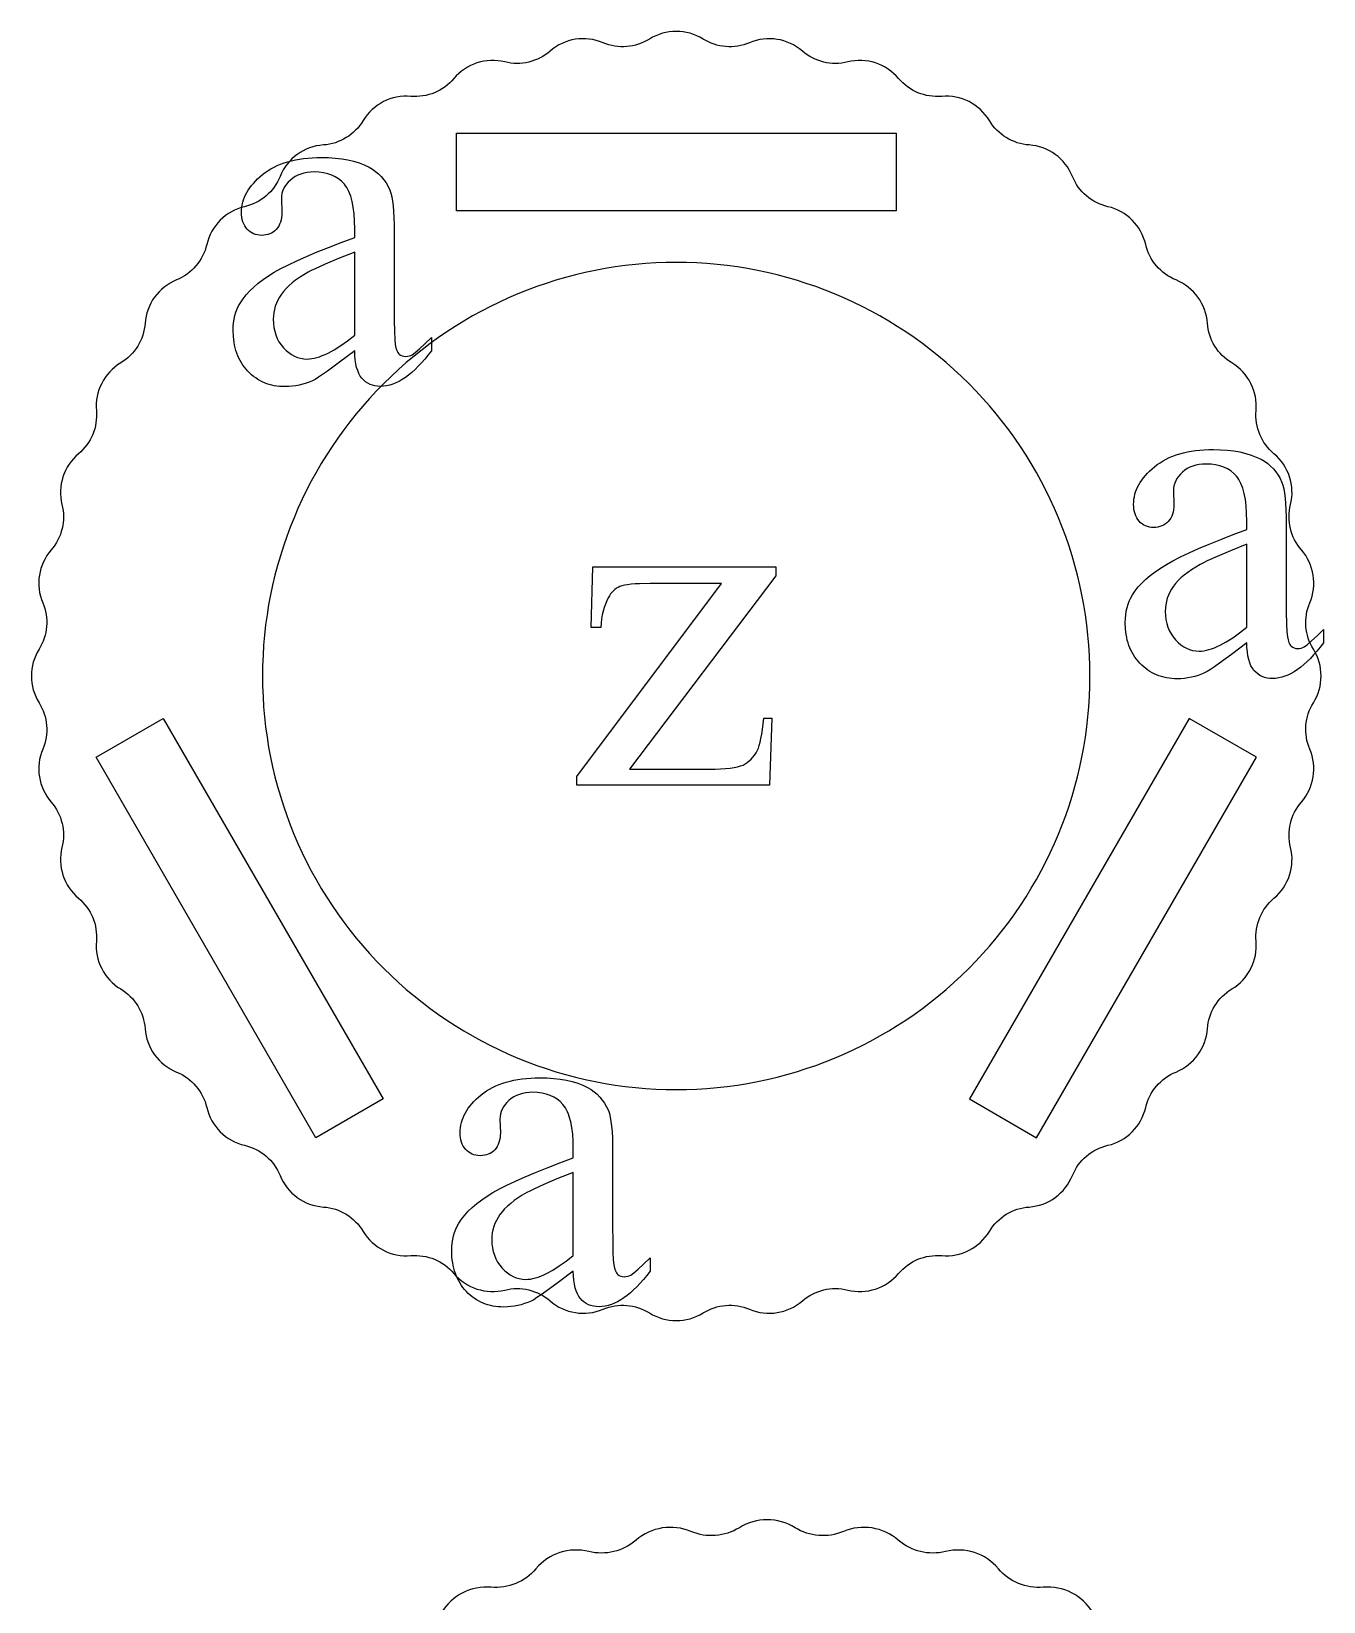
# Model space of a CAD drawing. Extents: x 5 to 599, y -219 to 392.
# Drawn here: x 88.3 to 141.2, y 325.2 to 389.5 of the extents above; entities that cross this region are included whole.
import ezdxf

# ---------------------------------------------------------------- set-up
doc = ezdxf.new("R2010")
doc.units = 0
doc.header["$MEASUREMENT"] = 0
for name, color, linetype in [('EXT', 1, 'CONTINUOUS'), ('INT', 5, 'CONTINUOUS'), ('POCKET_2_4MM', 3, 'CONTINUOUS'), ('TEXT', 18, 'CONTINUOUS')]:
    doc.layers.add(name, color=color, linetype=linetype)

msp = doc.modelspace()

# ---------------------------------------------------------------- linework, layer by layer
at = {"layer": 'EXT'}
msp.add_lwpolyline([(88.796, 360.131, 0.286149), (89.139, 357.967, -0.244114), (89.584, 356.111, 0.286149), (90.261, 354.028, -0.244114), (90.991, 352.265, 0.286149), (91.986, 350.313, -0.244114), (92.983, 348.686, 0.286149), (94.271, 346.913, -0.244114), (95.51, 345.462, 0.286149), (97.059, 343.913, -0.244114), (98.51, 342.674, 0.286149), (100.283, 341.386, -0.244114), (101.91, 340.389, 0.286149), (103.862, 339.394, -0.244114), (105.625, 338.664, 0.286149), (107.709, 337.987, -0.244114), (109.564, 337.541, 0.286149), (111.728, 337.199, -0.244114), (113.63, 337.049, 0.286149), (115.821, 337.049, -0.244114), (117.724, 337.199, 0.286149), (119.887, 337.541, -0.244114), (121.743, 337.987, 0.286149), (123.827, 338.664, -0.244114), (125.59, 339.394, 0.286149), (127.542, 340.389, -0.244114), (129.169, 341.386, 0.286149), (130.941, 342.674, -0.244114), (132.392, 343.913, 0.286149), (133.941, 345.462, -0.244114), (135.181, 346.913, 0.286149), (136.469, 348.686, -0.244114), (137.466, 350.313, 0.286149), (138.46, 352.265, -0.244114), (139.191, 354.028, 0.286149), (139.868, 356.111, -0.244114), (140.313, 357.967, 0.286149), (140.656, 360.131, -0.244114), (140.805, 362.033, 0.286149), (140.805, 364.224, -0.244114), (140.656, 366.126, 0.286149), (140.313, 368.29, -0.244114), (139.868, 370.146, 0.286149), (139.191, 372.229, -0.244114), (138.46, 373.993, 0.286149), (137.466, 375.945, -0.244114), (136.469, 377.572, 0.286149), (135.181, 379.344, -0.244114), (133.941, 380.795, 0.286149), (132.392, 382.344, -0.244114), (130.941, 383.584, 0.286149), (129.169, 384.871, -0.244114), (127.542, 385.868, 0.286149), (125.59, 386.863, -0.244114), (123.827, 387.593, 0.286149), (121.743, 388.27, -0.244114), (119.887, 388.716, 0.286149), (117.724, 389.059, -0.244114), (115.821, 389.208, 0.286149), (113.63, 389.208, -0.244114), (111.728, 389.059, 0.286149), (109.564, 388.716, -0.244114), (107.709, 388.27, 0.286149), (105.625, 387.593, -0.244114), (103.862, 386.863, 0.286149), (101.91, 385.868, -0.244114), (100.283, 384.871, 0.286149), (98.51, 383.584, -0.244114), (97.059, 382.344, 0.286149), (95.51, 380.795, -0.244114), (94.271, 379.344, 0.286149), (92.983, 377.572, -0.244114), (91.986, 375.945, 0.286149), (90.991, 373.993, -0.244114), (90.261, 372.229, 0.286149), (89.584, 370.146, -0.244114), (89.139, 368.29, 0.286149), (88.796, 366.126, -0.244114), (88.646, 364.224, 0.286149), (88.646, 362.033, -0.244114)], format="xyb", close=True, dxfattribs=at)
msp.add_lwpolyline([(131.776, 324.781, 0.286149), (129.746, 325.816, -0.244114), (127.912, 326.575, 0.286149), (125.745, 327.279, -0.244114), (123.815, 327.743, 0.286149), (121.565, 328.099, -0.244114), (119.586, 328.255, 0.286149), (117.308, 328.255, -0.244114), (115.329, 328.099, 0.286149), (113.079, 327.743, -0.244114), (111.149, 327.279, 0.286149), (108.982, 326.575, -0.244114), (107.149, 325.816, 0.286149), (105.119, 324.781, -0.244114)], format="xyb", dxfattribs=at)
at = {"layer": 'INT'}
msp.add_lwpolyline([(114.726, 380.063, 0.414214), (97.791, 363.129, 0.414214), (114.726, 346.194, 0.414214), (131.66, 363.129, 0.414214)], format="xyb", close=True, dxfattribs=at)
at = {"layer": 'POCKET_2_4MM'}
for points in [[(105.729, 382.18), (105.729, 385.355), (123.722, 385.355), (123.722, 382.18)], [(99.975, 344.224), (90.979, 359.807), (93.729, 361.394), (102.725, 345.812)], [(129.476, 344.224), (138.473, 359.807), (135.723, 361.394), (126.726, 345.812)]]:
    msp.add_lwpolyline(points, close=True, dxfattribs=at)
at = {"layer": 'TEXT'}
for points in [[(101.567, 376.449), (100.943, 375.973), (100.448, 375.61), (100.248, 375.47), (100.08, 375.359), (99.944, 375.275), (99.84, 375.22), (99.707, 375.162), (99.572, 375.113), (99.435, 375.071), (99.296, 375.037), (99.155, 375.01), (99.011, 374.991), (98.866, 374.979), (98.718, 374.976), (98.604, 374.978), (98.492, 374.986), (98.382, 374.998), (98.275, 375.015), (98.171, 375.038), (98.069, 375.065), (97.97, 375.097), (97.873, 375.134), (97.779, 375.176), (97.687, 375.223), (97.598, 375.275), (97.512, 375.332), (97.428, 375.394), (97.346, 375.461), (97.268, 375.533), (97.191, 375.61), (97.119, 375.691), (97.051, 375.775), (96.987, 375.862), (96.929, 375.952), (96.875, 376.045), (96.826, 376.142), (96.781, 376.241), (96.741, 376.344), (96.706, 376.45), (96.676, 376.559), (96.65, 376.671), (96.629, 376.786), (96.612, 376.904), (96.601, 377.026), (96.591, 377.278), (96.596, 377.439), (96.609, 377.594), (96.632, 377.744), (96.664, 377.888), (96.706, 378.027), (96.756, 378.16), (96.815, 378.288), (96.884, 378.41), (96.993, 378.575), (97.121, 378.737), (97.267, 378.897), (97.431, 379.054), (97.614, 379.209), (97.816, 379.361), (98.036, 379.511), (98.274, 379.659), (98.542, 379.809), (98.851, 379.967), (99.201, 380.134), (99.593, 380.308), (100.025, 380.49), (100.498, 380.68), (101.012, 380.877), (101.567, 381.083), (101.567, 381.434), (101.56, 381.756), (101.541, 382.05), (101.507, 382.319), (101.461, 382.561), (101.401, 382.778), (101.366, 382.876), (101.328, 382.968), (101.287, 383.053), (101.242, 383.131), (101.194, 383.203), (101.143, 383.269), (101.031, 383.385), (100.906, 383.486), (100.77, 383.572), (100.622, 383.642), (100.462, 383.696), (100.289, 383.735), (100.105, 383.759), (99.908, 383.766), (99.759, 383.761), (99.617, 383.746), (99.483, 383.72), (99.357, 383.683), (99.239, 383.637), (99.129, 383.58), (99.027, 383.512), (98.933, 383.435), (98.846, 383.35), (98.771, 383.263), (98.707, 383.172), (98.655, 383.078), (98.614, 382.982), (98.585, 382.882), (98.568, 382.779), (98.562, 382.674), (98.582, 382.108), (98.578, 381.999), (98.567, 381.896), (98.549, 381.8), (98.524, 381.71), (98.492, 381.627), (98.453, 381.55), (98.406, 381.479), (98.352, 381.415), (98.293, 381.358), (98.229, 381.308), (98.16, 381.266), (98.088, 381.232), (98.01, 381.205), (97.929, 381.186), (97.843, 381.175), (97.752, 381.171), (97.664, 381.175), (97.58, 381.187), (97.5, 381.207), (97.424, 381.234), (97.352, 381.27), (97.285, 381.314), (97.221, 381.365), (97.162, 381.425), (97.108, 381.491), (97.062, 381.563), (97.022, 381.641), (96.99, 381.725), (96.965, 381.814), (96.947, 381.91), (96.936, 382.011), (96.933, 382.117), (96.936, 382.222), (96.946, 382.325), (96.963, 382.427), (96.986, 382.528), (97.017, 382.629), (97.053, 382.728), (97.097, 382.826), (97.147, 382.922), (97.204, 383.018), (97.268, 383.113), (97.338, 383.207), (97.416, 383.299), (97.499, 383.391), (97.59, 383.481), (97.687, 383.571), (97.791, 383.659), (97.901, 383.744), (98.017, 383.824), (98.138, 383.898), (98.264, 383.966), (98.396, 384.029), (98.533, 384.087), (98.675, 384.139), (98.823, 384.186), (98.976, 384.227), (99.135, 384.263), (99.299, 384.293), (99.469, 384.318), (99.644, 384.337), (99.824, 384.351), (100.01, 384.359), (100.201, 384.361), (100.492, 384.355), (100.769, 384.336), (101.034, 384.305), (101.284, 384.261), (101.521, 384.205), (101.745, 384.136), (101.956, 384.055), (102.152, 383.961), (102.292, 383.881), (102.421, 383.789), (102.542, 383.687), (102.653, 383.574), (102.754, 383.45), (102.846, 383.316), (102.928, 383.171), (103.001, 383.015), (103.042, 382.896), (103.078, 382.75), (103.108, 382.577), (103.133, 382.376), (103.152, 382.148), (103.166, 381.892), (103.174, 381.609), (103.177, 381.298), (103.177, 378.264), (103.18, 377.686), (103.189, 377.233), (103.204, 376.903), (103.226, 376.698), (103.254, 376.566), (103.29, 376.457), (103.335, 376.373), (103.36, 376.34), (103.387, 376.312), (103.445, 376.27), (103.507, 376.239), (103.574, 376.221), (103.645, 376.215), (103.721, 376.219), (103.792, 376.232), (103.857, 376.253), (103.918, 376.283), (104.045, 376.375), (104.218, 376.524), (104.44, 376.731), (104.709, 376.995), (104.709, 376.449), (104.573, 376.272), (104.437, 376.106), (104.302, 375.951), (104.168, 375.809), (104.035, 375.677), (103.903, 375.557), (103.771, 375.448), (103.64, 375.351), (103.51, 375.265), (103.381, 375.191), (103.252, 375.128), (103.124, 375.077), (102.997, 375.037), (102.871, 375.008), (102.746, 374.991), (102.621, 374.985), (102.504, 374.991), (102.394, 375.006), (102.29, 375.032), (102.191, 375.068), (102.099, 375.115), (102.013, 375.172), (101.934, 375.239), (101.86, 375.317), (101.793, 375.407), (101.735, 375.512), (101.686, 375.632), (101.645, 375.766), (101.613, 375.915), (101.589, 376.078), (101.574, 376.256)], [(101.567, 377.083), (101.567, 380.488), (100.896, 380.217), (100.355, 379.988), (99.944, 379.802), (99.788, 379.725), (99.665, 379.659), (99.479, 379.551), (99.307, 379.442), (99.148, 379.331), (99.004, 379.22), (98.873, 379.107), (98.755, 378.993), (98.652, 378.878), (98.562, 378.761), (98.484, 378.643), (98.417, 378.522), (98.36, 378.398), (98.313, 378.271), (98.277, 378.141), (98.251, 378.009), (98.235, 377.874), (98.23, 377.737), (98.237, 377.565), (98.257, 377.4), (98.289, 377.243), (98.335, 377.094), (98.394, 376.952), (98.466, 376.817), (98.552, 376.69), (98.65, 376.571), (98.757, 376.462), (98.868, 376.368), (98.982, 376.288), (99.101, 376.223), (99.224, 376.173), (99.35, 376.136), (99.481, 376.115), (99.616, 376.107), (99.71, 376.111), (99.808, 376.123), (99.91, 376.142), (100.016, 376.168), (100.125, 376.203), (100.238, 376.245), (100.354, 376.294), (100.474, 376.351), (100.726, 376.488), (100.991, 376.656), (101.272, 376.854)], [(138.079, 364.488), (137.455, 364.012), (136.959, 363.649), (136.76, 363.509), (136.592, 363.398), (136.456, 363.314), (136.352, 363.259), (136.219, 363.202), (136.084, 363.152), (135.947, 363.11), (135.808, 363.076), (135.667, 363.049), (135.523, 363.03), (135.378, 363.019), (135.23, 363.015), (135.115, 363.017), (135.003, 363.025), (134.894, 363.037), (134.787, 363.054), (134.683, 363.077), (134.581, 363.104), (134.482, 363.136), (134.385, 363.173), (134.291, 363.215), (134.199, 363.263), (134.11, 363.315), (134.024, 363.372), (133.94, 363.433), (133.858, 363.5), (133.779, 363.572), (133.703, 363.649), (133.63, 363.73), (133.563, 363.814), (133.499, 363.901), (133.441, 363.991), (133.387, 364.084), (133.337, 364.181), (133.293, 364.28), (133.253, 364.383), (133.218, 364.489), (133.187, 364.598), (133.162, 364.71), (133.141, 364.825), (133.124, 364.944), (133.112, 365.065), (133.103, 365.317), (133.108, 365.478), (133.121, 365.633), (133.144, 365.783), (133.176, 365.927), (133.217, 366.066), (133.268, 366.199), (133.327, 366.327), (133.396, 366.449), (133.505, 366.614), (133.633, 366.776), (133.779, 366.936), (133.943, 367.093), (134.126, 367.248), (134.328, 367.4), (134.548, 367.55), (134.786, 367.698), (135.054, 367.848), (135.363, 368.007), (135.713, 368.173), (136.104, 368.347), (136.537, 368.529), (137.01, 368.719), (137.524, 368.917), (138.079, 369.122), (138.079, 369.474), (138.072, 369.795), (138.052, 370.09), (138.019, 370.358), (137.973, 370.601), (137.913, 370.817), (137.878, 370.915), (137.84, 371.007), (137.799, 371.092), (137.754, 371.17), (137.706, 371.242), (137.655, 371.308), (137.542, 371.425), (137.418, 371.526), (137.282, 371.611), (137.134, 371.681), (136.974, 371.736), (136.801, 371.774), (136.617, 371.798), (136.42, 371.806), (136.271, 371.8), (136.129, 371.785), (135.995, 371.759), (135.869, 371.723), (135.751, 371.676), (135.641, 371.619), (135.539, 371.552), (135.445, 371.474), (135.358, 371.389), (135.282, 371.302), (135.219, 371.211), (135.167, 371.118), (135.126, 371.021), (135.097, 370.921), (135.08, 370.819), (135.074, 370.713), (135.093, 370.147), (135.09, 370.038), (135.079, 369.935), (135.061, 369.839), (135.036, 369.749), (135.004, 369.666), (134.964, 369.589), (134.918, 369.518), (134.864, 369.454), (134.805, 369.397), (134.741, 369.347), (134.672, 369.306), (134.6, 369.271), (134.522, 369.245), (134.441, 369.226), (134.355, 369.214), (134.264, 369.21), (134.176, 369.214), (134.092, 369.226), (134.012, 369.246), (133.936, 369.274), (133.864, 369.309), (133.797, 369.353), (133.733, 369.404), (133.674, 369.464), (133.62, 369.53), (133.574, 369.602), (133.534, 369.68), (133.502, 369.764), (133.477, 369.853), (133.459, 369.949), (133.448, 370.05), (133.445, 370.157), (133.448, 370.261), (133.458, 370.364), (133.475, 370.467), (133.498, 370.568), (133.528, 370.668), (133.565, 370.767), (133.609, 370.865), (133.659, 370.962), (133.716, 371.057), (133.78, 371.152), (133.85, 371.246), (133.928, 371.338), (134.011, 371.43), (134.102, 371.52), (134.199, 371.61), (134.303, 371.698), (134.413, 371.783), (134.529, 371.863), (134.649, 371.937), (134.776, 372.006), (134.907, 372.069), (135.045, 372.126), (135.187, 372.178), (135.335, 372.225), (135.488, 372.266), (135.647, 372.302), (135.811, 372.332), (135.981, 372.357), (136.156, 372.376), (136.336, 372.39), (136.522, 372.398), (136.713, 372.401), (137.004, 372.394), (137.281, 372.376), (137.545, 372.344), (137.796, 372.301), (138.033, 372.244), (138.257, 372.176), (138.467, 372.094), (138.664, 372.001), (138.804, 371.92), (138.933, 371.828), (139.054, 371.726), (139.164, 371.613), (139.266, 371.489), (139.358, 371.355), (139.44, 371.21), (139.513, 371.054), (139.554, 370.936), (139.59, 370.79), (139.62, 370.616), (139.645, 370.415), (139.664, 370.187), (139.678, 369.931), (139.686, 369.648), (139.689, 369.337), (139.689, 366.303), (139.692, 365.726), (139.701, 365.272), (139.716, 364.943), (139.738, 364.737), (139.766, 364.605), (139.802, 364.497), (139.846, 364.412), (139.872, 364.379), (139.899, 364.351), (139.957, 364.309), (140.019, 364.278), (140.086, 364.26), (140.157, 364.254), (140.233, 364.258), (140.303, 364.271), (140.369, 364.292), (140.43, 364.322), (140.557, 364.414), (140.73, 364.564), (140.952, 364.77), (141.221, 365.034), (141.221, 364.488), (141.084, 364.311), (140.949, 364.145), (140.814, 363.991), (140.68, 363.848), (140.547, 363.716), (140.415, 363.596), (140.283, 363.488), (140.152, 363.39), (140.022, 363.305), (139.893, 363.23), (139.764, 363.167), (139.636, 363.116), (139.509, 363.076), (139.383, 363.047), (139.257, 363.03), (139.133, 363.025), (139.016, 363.03), (138.906, 363.045), (138.802, 363.071), (138.703, 363.107), (138.611, 363.154), (138.525, 363.211), (138.445, 363.279), (138.372, 363.356), (138.305, 363.447), (138.247, 363.551), (138.198, 363.671), (138.157, 363.805), (138.125, 363.954), (138.101, 364.117), (138.086, 364.295)], [(138.079, 365.122), (138.079, 368.527), (137.408, 368.256), (136.867, 368.027), (136.456, 367.841), (136.3, 367.764), (136.176, 367.698), (135.991, 367.59), (135.818, 367.481), (135.66, 367.371), (135.515, 367.259), (135.384, 367.146), (135.267, 367.032), (135.164, 366.917), (135.074, 366.8), (134.996, 366.682), (134.929, 366.561), (134.872, 366.437), (134.825, 366.31), (134.789, 366.181), (134.763, 366.049), (134.747, 365.914), (134.742, 365.776), (134.749, 365.604), (134.768, 365.44), (134.801, 365.283), (134.847, 365.133), (134.906, 364.991), (134.978, 364.857), (135.063, 364.73), (135.162, 364.61), (135.269, 364.501), (135.379, 364.407), (135.494, 364.328), (135.613, 364.262), (135.736, 364.212), (135.862, 364.176), (135.993, 364.154), (136.128, 364.147), (136.222, 364.15), (136.32, 364.162), (136.422, 364.181), (136.528, 364.208), (136.637, 364.242), (136.75, 364.284), (136.866, 364.333), (136.986, 364.39), (137.237, 364.528), (137.503, 364.695), (137.784, 364.894)], [(118.643, 361.402), (118.536, 358.66), (110.652, 358.66), (110.652, 359.011), (116.584, 366.914), (113.657, 366.914), (113.225, 366.907), (113.04, 366.897), (112.874, 366.884), (112.73, 366.867), (112.606, 366.846), (112.502, 366.821), (112.418, 366.792), (112.347, 366.758), (112.279, 366.718), (112.214, 366.67), (112.152, 366.615), (112.094, 366.554), (112.04, 366.486), (111.988, 366.411), (111.94, 366.329), (111.878, 366.203), (111.823, 366.07), (111.774, 365.93), (111.733, 365.782), (111.699, 365.628), (111.671, 365.465), (111.651, 365.296), (111.638, 365.119), (111.248, 365.119), (111.306, 367.597), (118.799, 367.597), (118.799, 367.236), (112.809, 359.314), (116.067, 359.314), (116.313, 359.316), (116.538, 359.324), (116.743, 359.338), (116.927, 359.356), (117.091, 359.38), (117.234, 359.41), (117.356, 359.444), (117.458, 359.484), (117.547, 359.531), (117.632, 359.586), (117.712, 359.649), (117.788, 359.72), (117.86, 359.799), (117.927, 359.886), (117.99, 359.981), (118.048, 360.085), (118.086, 360.173), (118.123, 360.284), (118.158, 360.416), (118.192, 360.57), (118.224, 360.745), (118.255, 360.942), (118.311, 361.402)], [(110.513, 338.765), (109.889, 338.289), (109.394, 337.926), (109.194, 337.786), (109.026, 337.674), (108.89, 337.591), (108.786, 337.535), (108.653, 337.478), (108.519, 337.429), (108.381, 337.387), (108.242, 337.352), (108.101, 337.326), (107.958, 337.307), (107.812, 337.295), (107.664, 337.291), (107.55, 337.294), (107.438, 337.301), (107.328, 337.314), (107.221, 337.331), (107.117, 337.353), (107.015, 337.381), (106.916, 337.413), (106.819, 337.45), (106.725, 337.492), (106.633, 337.539), (106.544, 337.591), (106.458, 337.648), (106.374, 337.71), (106.292, 337.777), (106.214, 337.849), (106.137, 337.926), (106.065, 338.006), (105.997, 338.09), (105.933, 338.178), (105.875, 338.268), (105.821, 338.361), (105.772, 338.458), (105.727, 338.557), (105.687, 338.66), (105.652, 338.766), (105.622, 338.875), (105.596, 338.987), (105.575, 339.102), (105.558, 339.22), (105.547, 339.342), (105.537, 339.594), (105.542, 339.755), (105.556, 339.91), (105.578, 340.06), (105.61, 340.204), (105.652, 340.343), (105.702, 340.476), (105.761, 340.604), (105.83, 340.726), (105.939, 340.89), (106.067, 341.053), (106.213, 341.212), (106.378, 341.37), (106.561, 341.525), (106.762, 341.677), (106.982, 341.827), (107.22, 341.975), (107.488, 342.125), (107.797, 342.283), (108.148, 342.449), (108.539, 342.623), (108.971, 342.805), (109.444, 342.995), (109.958, 343.193), (110.513, 343.399), (110.513, 343.75), (110.507, 344.071), (110.487, 344.366), (110.453, 344.635), (110.407, 344.877), (110.347, 345.093), (110.313, 345.192), (110.274, 345.283), (110.233, 345.369), (110.188, 345.447), (110.14, 345.519), (110.089, 345.585), (109.977, 345.701), (109.852, 345.802), (109.716, 345.888), (109.568, 345.958), (109.408, 346.012), (109.235, 346.051), (109.051, 346.074), (108.855, 346.082), (108.705, 346.077), (108.563, 346.061), (108.429, 346.036), (108.303, 345.999), (108.185, 345.953), (108.075, 345.896), (107.973, 345.828), (107.879, 345.75), (107.792, 345.666), (107.717, 345.579), (107.653, 345.488), (107.601, 345.394), (107.56, 345.298), (107.531, 345.198), (107.514, 345.095), (107.508, 344.989), (107.528, 344.424), (107.524, 344.315), (107.513, 344.212), (107.495, 344.116), (107.47, 344.026), (107.438, 343.943), (107.399, 343.866), (107.352, 343.795), (107.298, 343.731), (107.239, 343.674), (107.175, 343.624), (107.106, 343.582), (107.034, 343.548), (106.956, 343.521), (106.875, 343.502), (106.789, 343.491), (106.698, 343.487), (106.61, 343.491), (106.526, 343.503), (106.446, 343.523), (106.37, 343.55), (106.298, 343.586), (106.231, 343.63), (106.167, 343.681), (106.108, 343.741), (106.054, 343.807), (106.008, 343.879), (105.968, 343.957), (105.936, 344.041), (105.911, 344.13), (105.893, 344.225), (105.882, 344.326), (105.879, 344.433), (105.882, 344.538), (105.892, 344.641), (105.909, 344.743), (105.932, 344.844), (105.963, 344.944), (105.999, 345.043), (106.043, 345.141), (106.093, 345.238), (106.15, 345.334), (106.214, 345.429), (106.285, 345.522), (106.362, 345.615), (106.446, 345.707), (106.536, 345.797), (106.633, 345.887), (106.737, 345.975), (106.847, 346.06), (106.963, 346.14), (107.084, 346.214), (107.21, 346.282), (107.342, 346.345), (107.479, 346.403), (107.621, 346.455), (107.769, 346.502), (107.922, 346.543), (108.081, 346.579), (108.245, 346.609), (108.415, 346.633), (108.59, 346.653), (108.77, 346.666), (108.956, 346.675), (109.147, 346.677), (109.438, 346.671), (109.716, 346.652), (109.98, 346.621), (110.23, 346.577), (110.467, 346.521), (110.691, 346.452), (110.902, 346.371), (111.099, 346.277), (111.238, 346.196), (111.367, 346.105), (111.488, 346.002), (111.599, 345.889), (111.7, 345.766), (111.792, 345.632), (111.874, 345.487), (111.947, 345.331), (111.989, 345.212), (112.024, 345.066), (112.054, 344.893), (112.079, 344.692), (112.098, 344.464), (112.112, 344.208), (112.12, 343.924), (112.123, 343.614), (112.123, 340.579), (112.126, 340.002), (112.135, 339.549), (112.15, 339.219), (112.172, 339.014), (112.2, 338.881), (112.236, 338.773), (112.281, 338.689), (112.306, 338.655), (112.333, 338.628), (112.391, 338.585), (112.453, 338.555), (112.52, 338.537), (112.591, 338.531), (112.667, 338.535), (112.738, 338.548), (112.804, 338.569), (112.864, 338.599), (112.991, 338.691), (113.165, 338.84), (113.386, 339.047), (113.655, 339.311), (113.655, 338.765), (113.519, 338.587), (113.383, 338.422), (113.248, 338.267), (113.114, 338.124), (112.981, 337.993), (112.849, 337.873), (112.717, 337.764), (112.586, 337.667), (112.456, 337.581), (112.327, 337.507), (112.198, 337.444), (112.071, 337.393), (111.943, 337.353), (111.817, 337.324), (111.692, 337.307), (111.567, 337.301), (111.45, 337.306), (111.34, 337.322), (111.236, 337.348), (111.138, 337.384), (111.045, 337.431), (110.96, 337.488), (110.88, 337.555), (110.806, 337.633), (110.739, 337.723), (110.681, 337.828), (110.632, 337.948), (110.591, 338.082), (110.559, 338.231), (110.535, 338.394), (110.52, 338.572)], [(110.513, 339.399), (110.513, 342.804), (109.842, 342.533), (109.301, 342.304), (108.89, 342.118), (108.734, 342.041), (108.611, 341.975), (108.425, 341.867), (108.253, 341.758), (108.094, 341.647), (107.95, 341.536), (107.819, 341.423), (107.701, 341.309), (107.598, 341.194), (107.508, 341.077), (107.43, 340.959), (107.363, 340.837), (107.306, 340.713), (107.259, 340.587), (107.223, 340.457), (107.197, 340.325), (107.182, 340.19), (107.176, 340.053), (107.183, 339.881), (107.203, 339.716), (107.235, 339.559), (107.281, 339.41), (107.34, 339.268), (107.412, 339.133), (107.498, 339.006), (107.596, 338.887), (107.703, 338.778), (107.814, 338.684), (107.928, 338.604), (108.047, 338.539), (108.17, 338.488), (108.297, 338.452), (108.427, 338.43), (108.562, 338.423), (108.656, 338.427), (108.755, 338.438), (108.856, 338.458), (108.962, 338.484), (109.071, 338.519), (109.184, 338.56), (109.3, 338.61), (109.42, 338.667), (109.672, 338.804), (109.937, 338.972), (110.218, 339.17)]]:
    msp.add_lwpolyline(points, close=True, dxfattribs=at)

doc.saveas('drawing.dxf')
